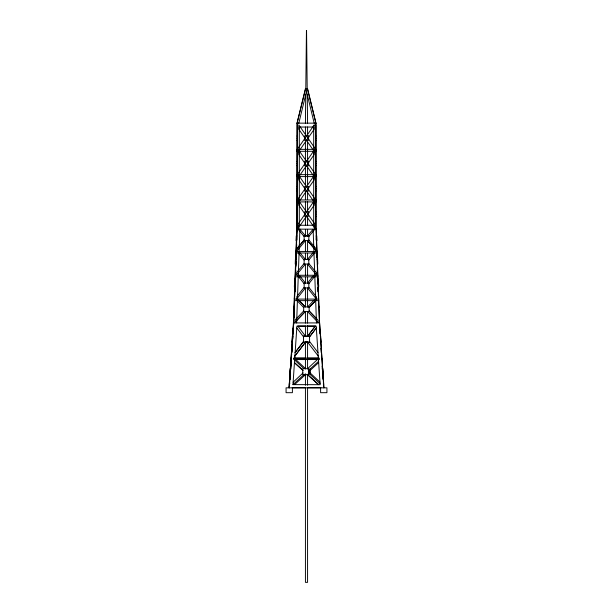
<?xml version="1.0" encoding="UTF-8"?>
<svg xmlns="http://www.w3.org/2000/svg" width="613" height="613" viewBox="0 0 613 613"><rect width="100%" height="100%" fill="white"/><g stroke="black" fill="none" stroke-linecap="round" stroke-linejoin="round"><path stroke-width="0.92" d="M305.427 123.144L305.741 94.54M305.803 88.816L306.439 30.65M294.562 296.232L294.271 299.09M294.707 291.934L294.868 287.298L295.006 291.757M295.282 283.75L295.167 278.601M295.313 282.899L295.428 279.474M296.638 322.928L299.887 229.162L298.041 229.17L304.155 236.58M323.963 387.814L319.588 322.913L316.231 229.162L296.776 229.162L293.412 322.921L289.045 387.814L293.612 322.928L296.968 229.162M294.11 317.212L294.232 313.657M294.554 304.753L294.163 307.534M295.627 274.67L295.788 270.356M295.933 266.172L296.094 261.789M296.255 257.291L296.385 253.514M296.554 248.893L296.715 244.457M296.868 240.02L296.7 236.564M297.19 231.024L297.259 123.144M289.665 382.995L289.298 387.883L293.719 322.967L297.075 229.162L297.067 123.144L305.481 88.456L307.527 88.456L315.933 123.19L315.933 229.162M289.926 379.194L290.248 374.413M290.631 368.704L290.891 364.873M291.144 361.072L291.466 356.291M291.727 352.49L292.11 346.759M292.562 340.092L292.692 338.169M293.014 333.418L293.336 328.637M293.589 324.836L293.719 322.913L319.588 322.921L323.764 387.761M290.01 379.278L290.455 372.612M290.639 369.854L291.068 363.517M291.696 354.222L291.382 355.954M291.811 352.483L292.324 344.858M292.455 342.958L292.516 339.135M292.776 338.215L292.899 336.353M293.075 333.733L293.275 327.955M292.968 384.688L296.914 326.124L316.201 326.131L320.147 384.688L292.968 384.619L304.423 374.229M305.672 88.456L297.067 123.144L315.933 123.144L307.328 88.456M306.5 88.456L306.5 91.483L298.815 123.19L297.067 123.19M295.137 352.521L303.642 341.364M295.137 352.536L303.642 341.418M315.327 326.147L307.657 336.177L315.327 326.085L307.021 326.085M294.899 355.969L305.473 342.138M309.481 336.912L316.323 327.955M294.899 356.023L306.002 341.51M309.488 336.958L316.331 328.009M304.155 287.321L296.822 296.562L296.738 298.922L305.473 287.934M307.527 283.091L313.12 276.049L314.921 276.049L308.829 283.727M299.305 245.874L296.822 248.893L296.738 251.177L305.481 240.602M307.527 235.944L313.12 229.17L316.477 322.928M308.829 236.557L314.921 229.17M304.125 263.498L296.792 272.379L296.707 274.662L305.443 264.088M307.496 259.437L313.082 252.663L314.89 252.663L308.791 260.05M303.703 310.983L295.198 319.863L295.106 322.154L305.236 311.573L296.424 320.783M307.611 306.914L314.101 300.125M316.193 300.125L309.121 307.511L316.193 300.14L314.101 300.14M293.137 382.19L303.044 372.949M307.588 368.689L317.373 359.563M308.515 370.49L318.576 361.302M294.539 384.635L305.458 374.658M318.66 362.597L308.753 371.662L319.978 382.137M320.285 336.123L320.668 336.1L321.074 342.115L320.492 342.154M320.484 339.135L320.545 342.958M321.764 358.115L321.856 359.517M322.277 368.651L322.859 368.612L323.266 374.627L322.683 374.673M323.296 383.7L323.679 383.677M323.358 384.635L323.748 384.604M317.695 283.091C318.913 282.578 319.112 288.363 317.863 287.941M317.718 283.75L318.009 283.083M315.741 229.178L316.231 229.162M315.986 235.944L316.76 235.913L316.929 240.58L316.446 240.595M316.3 236.564L316.132 240.02M316.821 251.177L317.021 251.169M317.082 252.985L296.225 252.993M317.12 259.422L317.603 259.406L317.772 264.073L317.289 264.088M317.879 275.26L295.428 275.26M317.94 276.815L295.366 276.823M318.737 299.09L294.569 299.098M318.791 300.646L294.516 300.646M318.53 306.914L319.112 306.891M318.844 307.534L318.454 304.753M315.933 123.19L314.185 123.19L306.5 91.437M315.749 124.929L315.749 228.779M297.06 136.025L297.443 136.025M315.557 136.025L315.94 136.025M297.06 138.193L297.443 138.193M315.557 138.193L315.94 138.193M297.06 140.354L297.443 140.354M315.557 140.354L315.94 140.354M297.443 149.35L296.96 149.35L296.96 151.296L297.443 151.296M315.557 149.35L316.04 149.35L316.04 151.296L315.557 151.296M297.06 161.334L297.443 161.334M315.557 161.334L315.94 161.334M297.06 163.495L297.443 163.495M315.557 163.495L315.94 163.495M297.06 165.656L297.443 165.656M315.557 165.656L315.94 165.656M297.443 174.651L296.96 174.651L296.96 176.598L297.443 176.598M315.557 174.651L316.04 174.651L316.04 176.598L315.557 176.598M297.06 186.643L297.443 186.643M315.557 186.643L315.94 186.643M297.06 188.804L297.443 188.804M315.557 188.804L315.94 188.804M297.06 190.965L297.443 190.965M315.557 190.965L315.94 190.965M297.443 199.961L296.96 199.961L296.96 201.907L297.443 201.907M315.557 199.961L316.04 199.961L316.04 201.907L315.557 201.907M297.06 211.945L297.443 211.945M315.557 211.945L315.94 211.945M297.06 214.106L297.443 214.106M315.557 214.106L315.94 214.106M297.06 216.274L297.443 216.274M315.557 216.274L315.94 216.274M298.929 227.216L298.332 227.216L298.332 225.27L314.668 225.27L314.676 227.216L314.071 227.216M304.155 235.913L308.829 235.913L308.829 240.595L304.155 240.595L304.155 235.913L308.829 235.928M296.179 251.177L295.987 251.169M304.125 259.422L308.791 259.422M305.174 326.07L297.788 326.085L305.473 336.177M303.542 342.169L309.573 342.169M294.723 358.13L305.136 358.115M307.029 358.115L318.385 358.13M294.661 359.524L305.213 359.524M307.113 359.524L317.534 359.524M292.217 387.761L305.603 387.761M307.511 387.761L320.898 387.761M296.776 229.162L297.259 229.178M297.021 235.944L296.24 235.913L296.071 240.58L296.562 240.595M296.462 251.453L295.979 251.437L317.028 251.437L307.488 240.595L316.53 251.445L316.492 249.261L308.829 239.982M295.887 259.422L295.397 259.406L295.228 264.073L295.719 264.088M295.137 287.941C293.366 288.938 295.129 280.723 294.991 283.742M294.554 296.546L294.47 298.922M293.895 306.891L294.478 306.914M292.723 336.123L292.332 336.1L291.926 342.115L292.508 342.154M291.236 358.115L291.144 359.517M290.723 368.651L290.141 368.612L289.734 374.627L290.317 374.673M289.321 383.677L289.711 383.7M289.259 384.604L289.642 384.635M302.753 370.229L294.455 362.651L303.044 370.505M307.657 374.712L318.576 384.673L307.121 374.229M295.742 359.517L305.527 368.643M294.631 360L303.956 368.689M308.538 372.98L320.086 383.753M298.753 300.125L305.236 306.898L298.753 300.14L296.615 300.125L303.703 307.55M316.745 318.929L309.121 310.967L318.017 320.247L318.055 322.43L307.573 311.573L307.573 323.089M299.887 229.17L305.473 235.944M305.443 259.437L299.849 252.663L298.01 252.663L304.125 260.073M308.791 263.475L316.461 272.754L316.492 274.938L307.458 264.088M305.473 283.091L299.887 276.049L298.041 276.049L304.155 283.75M308.829 287.298L316.492 296.937L316.53 299.205L307.488 287.934M309.473 341.364L317.978 352.536M296.784 327.955L303.634 336.958M307.113 341.51L318.216 356.023M319.664 329.832L319.925 333.733M320.913 348.353L321.189 352.483M322.101 365.984L322.361 369.854M322.729 375.363L322.997 379.278M316.032 229.162L319.396 322.928M316.614 253.514L316.752 257.291M317.22 270.356L317.373 274.67M317.833 278.601L318.009 283.742M318.293 291.934L318.132 287.298L317.994 291.757M318.438 296.232L318.545 299.205M306.561 30.65L307.197 88.816M307.259 94.54L307.573 123.144M320.607 387.83L320.607 392.688L326.928 392.688L326.928 387.83L286.072 387.83L286.072 392.688L292.393 392.688L292.393 387.83M315.741 123.144L315.741 229.162M313.917 251.445L313.917 252.993M313.695 225.27L313.695 127.037L299.305 127.037L299.305 225.27M310.362 368.643L310.362 374.658M309.573 336.1L309.573 342.192L303.542 342.192L303.542 336.1M307.573 126.975L307.573 133.672M307.573 142.277L307.573 159.503M307.573 168.108L307.573 184.375M307.573 192.98L307.573 199.677M307.573 201.593L307.573 210.205M307.573 217.86L307.573 225.507M307.573 229.339L307.573 236.036M307.573 240.817L307.573 251.338M307.573 253.253L307.573 258.993M307.573 264.732L307.573 275.26M307.573 277.168L307.573 282.907M307.573 288.654L307.573 306.829M307.573 325.963L307.573 336.483M307.573 342.223L307.573 369.011M307.573 374.75L307.573 385.278M307.573 388.144L307.573 582.35L305.427 582.35L305.427 388.144M305.427 126.975L305.427 133.672M305.427 142.277L305.427 159.503M305.427 168.108L305.427 184.375M305.427 192.98L305.427 199.677M305.427 201.593L305.427 210.205M305.427 217.86L305.427 225.507M305.427 229.339L305.427 236.036M305.427 240.817L305.427 251.338M305.427 253.253L305.427 258.993M305.427 264.732L305.427 275.26M305.427 277.168L305.427 282.907M305.427 288.654L305.427 306.829M305.427 311.611L305.427 323.089M305.427 325.963L305.427 335.526M305.427 342.223L305.427 369.011M305.427 373.792L305.427 385.278M293.78 358.168L293.688 359.563L319.427 359.563L319.335 358.168L293.78 358.168M314.185 124.929L297.849 148.538L297.849 152.859L314.185 129.251L314.185 124.929M314.185 150.239L297.849 173.847L297.849 178.168L314.185 154.56L314.185 150.239M314.185 175.54L297.849 199.156L297.849 203.478L314.185 179.87L314.185 175.54M314.185 200.849L297.849 224.458L297.849 228.779L314.185 205.171L314.185 200.849M304.155 240.005L296.822 248.893L304.155 240.005M297.443 124.929L297.251 228.779L297.443 124.929M308.293 135.833L304.715 135.833L304.715 140.546L308.293 140.546L308.293 135.833M314.668 149.35L298.332 149.35L298.332 151.296L314.668 151.296L314.676 149.35M308.293 161.142L304.715 161.142L304.715 165.855L308.293 165.855L308.293 161.142M314.668 174.651L298.332 174.651L298.332 176.598L314.668 176.598L314.676 174.651M308.293 186.444L304.715 186.444L304.715 191.156L308.293 191.156L308.293 186.444M314.668 199.961L298.332 199.961L298.332 201.907L314.668 201.907L314.676 199.961M308.293 211.753L304.715 211.753L304.715 216.466L308.293 216.466L308.293 211.753M308.791 259.406L304.125 259.406L304.125 264.088L308.791 264.073L308.791 259.406M308.829 283.083L304.155 283.083L304.155 287.934L308.829 287.934L308.829 283.068M309.121 306.898L303.703 306.898L303.703 311.573L309.121 311.557L309.121 306.891M309.573 336.146L303.542 336.146L309.573 336.177M308.783 368.666L302.753 368.689L302.753 374.712L308.783 374.712L308.783 368.666M315.159 148.538L298.822 124.929L298.822 129.251L315.159 152.859L315.159 148.538M315.159 173.847L298.822 150.239L298.822 154.56L315.159 178.168L315.159 173.847M315.159 199.156L298.822 175.54L298.822 179.87L315.159 203.478L315.159 199.156M315.159 224.458L298.822 200.849L298.822 205.171L315.159 228.779L315.159 224.458"/></g></svg>
